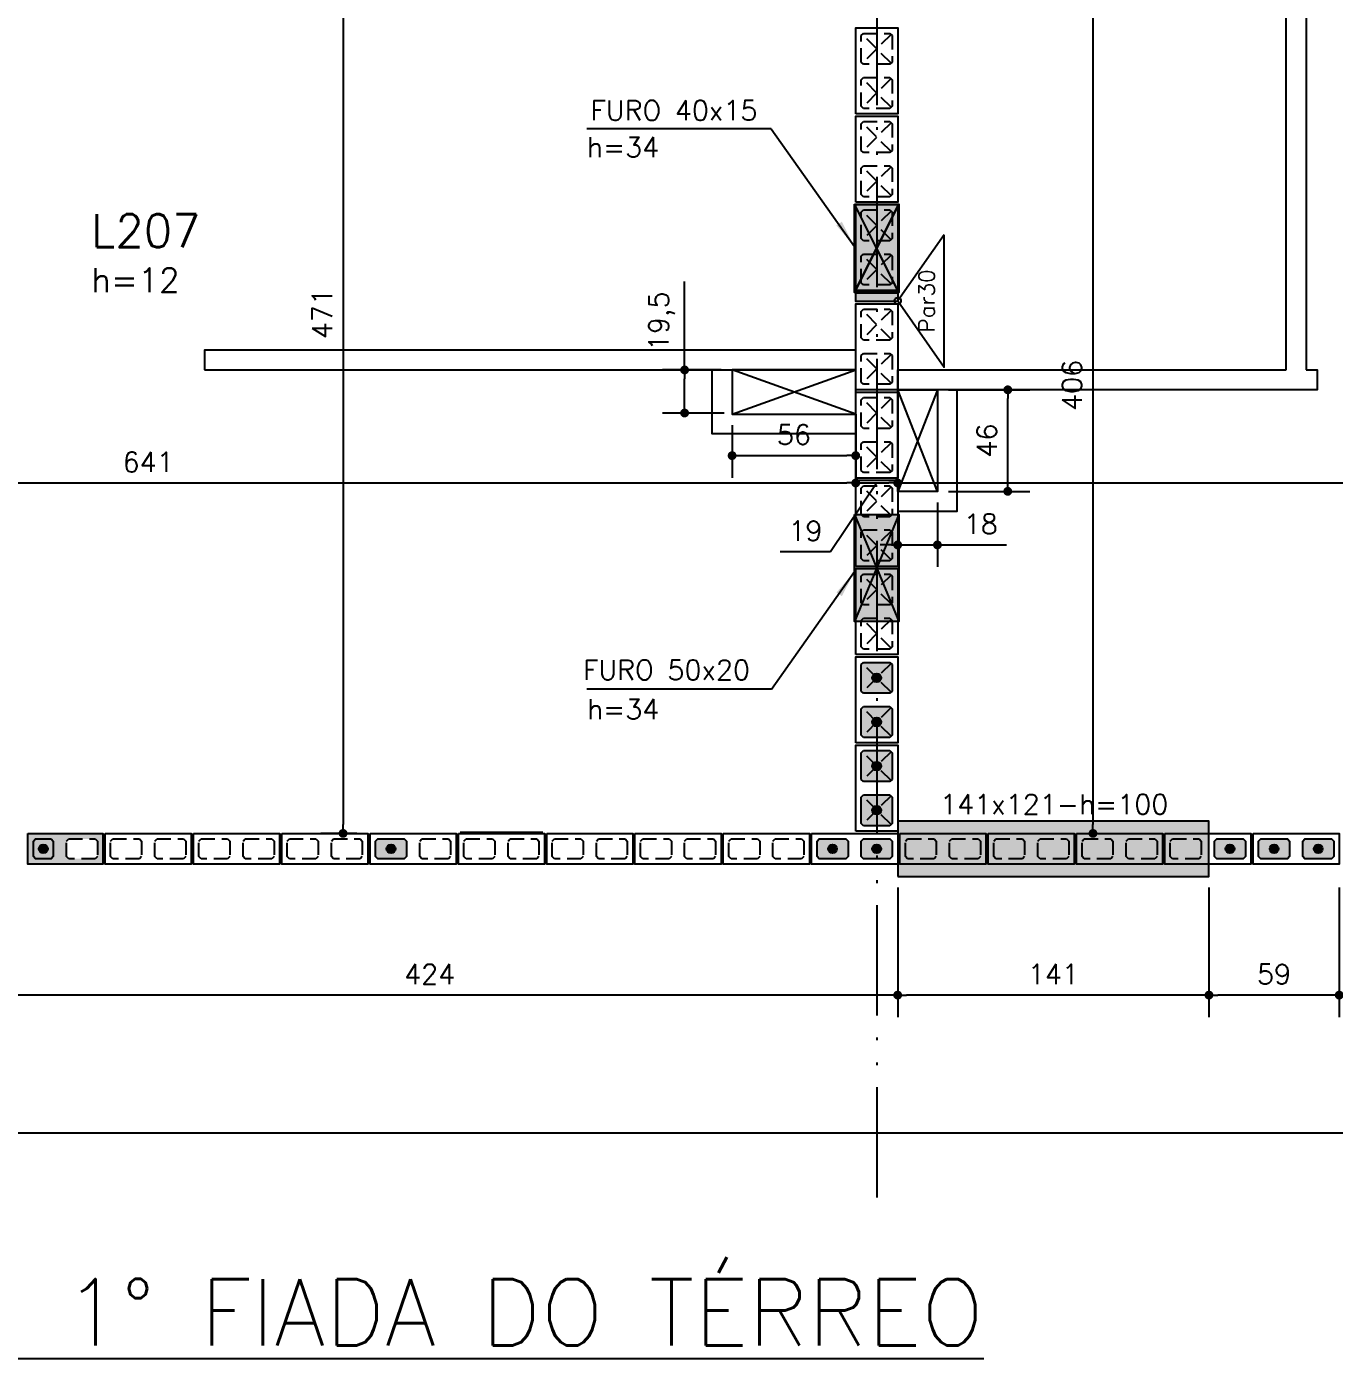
# Model space of a CAD drawing. Extents: x -14651 to 3496, y -7403 to -1290.
# Drawn here: x 479 to 1071, y -7390 to -6784 of the extents above; entities that cross this region are included whole.
import ezdxf
from ezdxf.enums import TextEntityAlignment as Align

# ---------------------------------------------------------------- set-up
doc = ezdxf.new("R2010")
doc.units = 0
doc.header["$LTSCALE"] = 25
doc.linetypes.add('DASHED2', pattern=[0.375, 0.25, -0.125])
doc.linetypes.add('ESTILO_TQS_0004', pattern=[3.3, 2, -0.4, 0.05, -0.4, 0.05, -0.4])
for name, color, linetype in [('203', 1, 'DASHED2'), ('213', 252, 'Continuous'), ('241', 2, 'Continuous'), ('247', 50, 'Continuous'), ('248', 100, 'Continuous'), ('253', 251, 'Continuous'), ('ABERTURAS', 53, 'Continuous'), ('ac-furo', 170, 'Continuous'), ('ALVENARIA NÃO ESTRUTURAL', 242, 'Continuous'), ('Arranque', 14, 'Continuous'), ('COTA', 1, 'Continuous'), ('EIXOS', 1, 'ESTILO_TQS_0004'), ('FERRO', 5, 'Continuous'), ('H2', 252, 'Continuous'), ('L-D', 2, 'Continuous'), ('L-N', 4, 'Continuous'), ('Linha_fina', 1, 'Continuous'), ('Pena_1', 1, 'Continuous'), ('Pena_2', 2, 'Continuous'), ('T1', 2, 'Continuous'), ('T4', 6, 'Continuous'), ('TJANELA', 2, 'Continuous'), ('VIGA', 3, 'Continuous'), ('XREF-MC41-BAS-ELE-PLN-TIPO-TERR$0$CMP_ELE_ATOMO', 84, 'Continuous')]:
    doc.layers.add(name, color=color, linetype=linetype)
doc.styles.add('COTA', font='romans.shx')
doc.styles.get("Standard").update_dxf_attribs({"font": 'romans.shx'})
doc.styles.add('Texto1', font='romans.shx', dxfattribs={"height": 9})
doc.styles.add('Texto4', font='romans.shx', dxfattribs={"height": 30})
doc.dimstyles.new('forma', dxfattribs={"dimscale": 5, "dimtxt": 1.8, "dimasz": 0.8, "dimexe": 2, "dimexo": 1, "dimgap": 1, "dimtad": 1, "dimdec": 1, "dimzin": 9, "dimtxsty": 'COTA', "dimblk1": 'DOT', "dimblk2": 'DOT', "dimsah": 1, "dimcen": 0, "dimdle": 1, "dimclrd": 256, "dimclre": 256, "dimclrt": 2, "dimadec": 0, "dimazin": 0, "dimtfac": 1, "dimtdec": 0, "dimtmove": 0, "dimatfit": 3, "dimfxl": 1, "dimtolj": 1, "dimtzin": 0, "dimarcsym": 0})

# ---------------------------------------------------------------- blocks, each defined once
blk = doc.blocks.new('P3515')
at = {"layer": '248'}
h = blk.add_hatch(color=100, dxfattribs=at)
h.paths.add_polyline_path([(17, 7), (-17, 7), (-17, -7), (17, -7)])
h.paths.add_polyline_path([(-5.5, -3.5), (-6.5, -4.5), (-13.5, -4.5), (-14.5, -3.5), (-14.5, 3.5), (-13.5, 4.5), (-6.5, 4.5), (-5.5, 3.5)], flags=16)
h.paths.add_polyline_path([(0.5, 3.5), (1.5, 4.5), (13.5, 4.5), (14.5, 3.5), (14.5, -3.5), (13.5, -4.5), (1.5, -4.5), (0.5, -3.5)], flags=16)
blk.add_lwpolyline([(-17, -7), (17, -7), (17, 7), (-17, 7), (-17, -7)])
at = {"color": 1, "linetype": 'DASHED2'}
for points in [[(-14.5, -3.5), (-13.5, -4.5), (-6.5, -4.5), (-5.5, -3.5), (-5.5, 3.5), (-6.5, 4.5), (-13.5, 4.5), (-14.5, 3.5), (-14.5, -3.5)], [(0.5, -3.5), (1.5, -4.5), (13.5, -4.5), (14.5, -3.5), (14.5, 3.5), (13.5, 4.5), (1.5, 4.5), (0.5, 3.5), (0.5, -3.5)]]:
    blk.add_lwpolyline(points, dxfattribs=at)
blk = doc.blocks.new('P4015', base_point=(5842102.11612, -8124149.02973))
blk.add_lwpolyline([(5842082.61612, -8124156.02973), (5842121.61612, -8124156.02973), (5842121.61612, -8124142.02973), (5842082.61612, -8124142.02973), (5842082.61612, -8124156.02973)])
at = {"color": 1, "linetype": 'DASHED2'}
for points in [[(5842085.11612, -8124152.52973), (5842086.11612, -8124153.52973), (5842098.11612, -8124153.52973), (5842099.11612, -8124152.52973), (5842099.11612, -8124145.52973), (5842098.11612, -8124144.52973), (5842086.11612, -8124144.52973), (5842085.11612, -8124145.52973), (5842085.11612, -8124152.52973)], [(5842105.11612, -8124152.52973), (5842106.11612, -8124153.52973), (5842118.11612, -8124153.52973), (5842119.11612, -8124152.52973), (5842119.11612, -8124145.52973), (5842118.11612, -8124144.52973), (5842106.11612, -8124144.52973), (5842105.11612, -8124145.52973), (5842105.11612, -8124152.52973)]]:
    blk.add_lwpolyline(points, dxfattribs=at)
blk = doc.blocks.new('P4020')
blk.add_lwpolyline([(-19.5, -9.5), (19.5, -9.5), (19.5, 9.5), (-19.5, 9.5), (-19.5, -9.5)])
at = {"color": 1, "linetype": 'DASHED2'}
for points in [[(-17, -6), (-16, -7), (-4, -7), (-3, -6), (-3, 6), (-4, 7), (-16, 7), (-17, 6), (-17, -6)], [(3, -6), (4, -7), (16, -7), (17, -6), (17, 6), (16, 7), (4, 7), (3, 6), (3, -6)]]:
    blk.add_lwpolyline(points, dxfattribs=at)
at = {"layer": '203', "color": 253}
for p, q in [((-16.5, 6.5), (-3.5, -6.5)), ((-3.5, 6.5), (-16.5, -6.5)), ((16.5, 6.5), (3.5, -6.5)), ((3.5, 6.5), (16.5, -6.5))]:
    blk.add_line(p, q, dxfattribs=at)
blk = doc.blocks.new('P0520')
at = {"layer": '253'}
blk.add_hatch(color=129, dxfattribs=at).paths.add_polyline_path([(2, 9.5), (-2, 9.5), (-2, -9.5), (2, -9.5)])
blk.add_lwpolyline([(2, 9.5), (-2, 9.5), (-2, -9.5), (2, -9.5), (2, 9.5)])
blk = doc.blocks.new('GR-1414')
at = {"layer": '213'}
h = blk.add_hatch(color=256, dxfattribs=at)
h.paths.add_polyline_path([(6, -7), (7, -6), (7, 6), (6, 7), (-6, 7), (-7, 6), (-7, -6), (-6, -7)])
h.paths.add_polyline_path([(2, 0, 1), (-2, 0, 1)], flags=16)
at = {"layer": 'Arranque'}
blk.add_hatch(color=256, dxfattribs=at).paths.add_polyline_path([(2, 0, 1), (-2, 0, 1)])
at = {"layer": '213'}
for p, q in [((-7, 6), (-6, 7)), ((-6, 7), (6, 7)), ((6, 7), (7, 6)), ((-7, -6), (-7, 6)), ((7, 6), (7, -6)), ((-6, -7), (-7, -6)), ((7, -6), (6, -7)), ((6, -7), (-6, -7))]:
    blk.add_line(p, q, dxfattribs=at)
at = {"layer": 'FERRO', "linetype": 'Continuous'}
blk.add_circle((0, 0), 2, dxfattribs=at)
blk = doc.blocks.new('GR-1409')
at = {"layer": '213'}
h = blk.add_hatch(color=256, dxfattribs=at)
h.paths.add_polyline_path([(-6, 4.5), (-7, 3.5), (-7, -3.5), (-6, -4.5), (6, -4.5), (7, -3.5), (7, 3.5), (6, 4.5)])
h.paths.add_polyline_path([(-2, 0, 1), (2, 0, 1)], flags=16)
at = {"layer": 'Arranque'}
blk.add_hatch(color=256, dxfattribs=at).paths.add_polyline_path([(-2, 0, 1), (2, 0, 1)])
at = {"layer": '213'}
blk.add_lwpolyline([(-7, 3.5), (-6, 4.5), (6, 4.5), (7, 3.5), (7, -3.5), (6, -4.5), (-6, -4.5), (-7, -3.5), (-7, 3.5)], dxfattribs=at)
at = {"layer": 'FERRO', "linetype": 'Continuous'}
blk.add_circle((0, 0), 2, dxfattribs=at)
blk = doc.blocks.new('GR-0909')
at = {"layer": '213'}
h = blk.add_hatch(color=256, dxfattribs=at)
h.paths.add_polyline_path([(3.5, -4.5), (4.5, -3.5), (4.500001, 3.5), (3.500001, 4.5), (-3.499999, 4.5), (-4.499999, 3.5), (-4.5, -3.5), (-3.5, -4.5)])
h.paths.add_polyline_path([(-2, 0, -1), (2, 0, -1)], flags=16)
at = {"layer": 'Arranque'}
blk.add_hatch(color=256, dxfattribs=at).paths.add_polyline_path([(2, 0, 1), (-2, 0, 1)])
at = {"layer": '213'}
blk.add_lwpolyline([(3.500001, 4.5), (4.500001, 3.5), (4.5, -3.5), (3.5, -4.5), (-3.5, -4.5), (-4.5, -3.5), (-4.499999, 3.5), (-3.499999, 4.5), (3.500001, 4.5)], dxfattribs=at)
at = {"layer": 'FERRO', "linetype": 'Continuous'}
blk.add_circle((0, 0), 2, dxfattribs=at)
blk = doc.blocks.new('_IDNPAR_2')
at = {"color": 3}
blk.add_lwpolyline([(1, -0.7), (0, 0), (-1, -0.7)], close=True, dxfattribs=at)
blk.add_circle((0, 0), 0.05, dxfattribs=at)
at = {"layer": '247', "color": 2, "style": 'COTA', "flags": 8}
blk.add_attdef('ID', text='', height=0.24, dxfattribs=at).set_placement((0, -0.438), align=Align.MIDDLE_CENTER)
blk = doc.blocks.new('_Dot')
at = {"color": 0, "linetype": 'ByBlock', "lineweight": -2}
blk.add_line((-0.5, 0), (-1, 0), dxfattribs=at)
at = {"color": 0, "linetype": 'ByBlock', "const_width": 0.5}
blk.add_lwpolyline([(-0.25, 0, 1), (0.25, 0, 1)], format="xyb", close=True, dxfattribs=at)
blk = doc.blocks.new('*D103')
at = {"layer": 'COTA', "lineweight": -2, "transparency": 16777216}
for p, q in [((1014.52, -7174.1), (1014.52, -7232.86)), ((1073.52, -7174.1), (1073.52, -7232.86)), ((1069.52, -7222.86), (1018.52, -7222.86))]:
    blk.add_line(p, q, dxfattribs=at)
at = {"layer": 'Defpoints', "color": 0, "transparency": 16777216}
for p in [(1014.52, -7169.1), (1073.52, -7169.1), (1014.52, -7222.86)]:
    blk.add_point(p, dxfattribs=at)
at = {"layer": 'COTA', "lineweight": -2, "transparency": 16777216, "xscale": 4, "yscale": 4, "zscale": 4, "rotation": 180}
blk.add_blockref('_Dot', (1014.52, -7222.86), dxfattribs=at)
at = {"layer": 'COTA', "lineweight": -2, "transparency": 16777216, "xscale": 4, "yscale": 4, "zscale": 4}
blk.add_blockref('_Dot', (1073.52, -7222.86), dxfattribs=at)
at = {"layer": 'COTA', "color": 2, "transparency": 16777216, "insert": (1044.02, -7213.36), "char_height": 9, "attachment_point": 5, "style": 'COTA'}
blk.add_mtext('\\A1;59 ', dxfattribs=at)
blk = doc.blocks.new('*D104')
at = {"layer": 'COTA', "lineweight": -2, "transparency": 16777216}
for p, q in [((873.52, -7174.1), (873.52, -7232.86)), ((1014.52, -7174.1), (1014.52, -7232.86)), ((1010.52, -7222.86), (877.52, -7222.86))]:
    blk.add_line(p, q, dxfattribs=at)
at = {"layer": 'Defpoints', "color": 0, "transparency": 16777216}
for p in [(873.52, -7169.1), (1014.52, -7169.1), (873.52, -7222.86)]:
    blk.add_point(p, dxfattribs=at)
at = {"layer": 'COTA', "lineweight": -2, "transparency": 16777216, "xscale": 4, "yscale": 4, "zscale": 4, "rotation": 180}
blk.add_blockref('_Dot', (873.52, -7222.86), dxfattribs=at)
at = {"layer": 'COTA', "lineweight": -2, "transparency": 16777216, "xscale": 4, "yscale": 4, "zscale": 4}
blk.add_blockref('_Dot', (1014.52, -7222.86), dxfattribs=at)
at = {"layer": 'COTA', "color": 2, "transparency": 16777216, "insert": (944.02, -7213.36), "char_height": 9, "attachment_point": 5, "style": 'COTA'}
blk.add_mtext('\\A1;141 ', dxfattribs=at)
blk = doc.blocks.new('*D105')
at = {"layer": 'COTA', "lineweight": -2, "transparency": 16777216}
for p, q in [((449.52, -7168.6), (449.52, -7232.86)), ((873.52, -7174.1), (873.52, -7232.86)), ((869.52, -7222.86), (453.52, -7222.86))]:
    blk.add_line(p, q, dxfattribs=at)
at = {"layer": 'Defpoints', "color": 0, "transparency": 16777216}
for p in [(449.52, -7163.6), (873.52, -7169.1), (449.52, -7222.86)]:
    blk.add_point(p, dxfattribs=at)
at = {"layer": 'COTA', "lineweight": -2, "transparency": 16777216, "xscale": 4, "yscale": 4, "zscale": 4, "rotation": 180}
blk.add_blockref('_Dot', (449.52, -7222.86), dxfattribs=at)
at = {"layer": 'COTA', "lineweight": -2, "transparency": 16777216, "xscale": 4, "yscale": 4, "zscale": 4}
blk.add_blockref('_Dot', (873.52, -7222.86), dxfattribs=at)
at = {"layer": 'COTA', "color": 2, "transparency": 16777216, "insert": (661.52, -7213.36), "char_height": 9, "attachment_point": 5, "style": 'COTA'}
blk.add_mtext('\\A1;424 ', dxfattribs=at)
blk = doc.blocks.new('*D118')
at = {"layer": 'COTA', "lineweight": -2, "transparency": 16777216}
for p, q in [((449.52, -7168.6), (449.52, -7295.44)), ((3258.52, -7168.6), (3258.52, -7295.44)), ((3254.52, -7285.44), (453.52, -7285.44))]:
    blk.add_line(p, q, dxfattribs=at)
at = {"layer": 'Defpoints', "color": 0, "transparency": 16777216}
for p in [(449.52, -7163.6), (3258.52, -7163.6), (449.52, -7285.44)]:
    blk.add_point(p, dxfattribs=at)
at = {"layer": 'COTA', "lineweight": -2, "transparency": 16777216, "xscale": 4, "yscale": 4, "zscale": 4, "rotation": 180}
blk.add_blockref('_Dot', (449.52, -7285.44), dxfattribs=at)
at = {"layer": 'COTA', "lineweight": -2, "transparency": 16777216, "xscale": 4, "yscale": 4, "zscale": 4}
blk.add_blockref('_Dot', (3258.52, -7285.44), dxfattribs=at)
at = {"layer": 'COTA', "color": 2, "transparency": 16777216, "insert": (1854.02, -7275.94), "char_height": 9, "attachment_point": 5, "style": 'COTA'}
blk.add_mtext('\\A1;2809 ', dxfattribs=at)
blk = doc.blocks.new('*D128')
at = {"layer": 'COTA', "lineweight": -2, "transparency": 16777216}
for p, q in [((213.52, -6991.97), (213.52, -6980.82)), ((854.52, -6991.97), (854.52, -6980.82)), ((217.52, -6990.82), (850.52, -6990.82))]:
    blk.add_line(p, q, dxfattribs=at)
at = {"layer": 'Defpoints', "color": 0, "transparency": 16777216}
for p in [(854.52, -6990.82), (213.52, -6996.97), (854.52, -6996.97)]:
    blk.add_point(p, dxfattribs=at)
at = {"layer": 'COTA', "lineweight": -2, "transparency": 16777216, "xscale": 4, "yscale": 4, "zscale": 4, "rotation": 180}
blk.add_blockref('_Dot', (213.52, -6990.82), dxfattribs=at)
at = {"layer": 'COTA', "lineweight": -2, "transparency": 16777216, "xscale": 4, "yscale": 4, "zscale": 4}
blk.add_blockref('_Dot', (854.52, -6990.82), dxfattribs=at)
at = {"layer": 'COTA', "color": 2, "transparency": 16777216, "insert": (534.02, -6981.32), "char_height": 9, "attachment_point": 5, "style": 'COTA'}
blk.add_mtext('\\A1;641 ', dxfattribs=at)
blk = doc.blocks.new('*D129')
at = {"layer": 'COTA', "lineweight": -2, "transparency": 16777216}
for p, q in [((854.52, -6991.97), (854.52, -6980.82)), ((873.52, -6985.82), (873.52, -6980.82)), ((864.02, -6990.82), (843.15, -7021.97)), ((858.52, -6990.82), (869.52, -6990.82)), ((843.15, -7021.97), (820.29, -7021.97))]:
    blk.add_line(p, q, dxfattribs=at)
at = {"layer": 'Defpoints', "color": 0, "transparency": 16777216}
for p in [(873.52, -6990.82), (873.52, -6990.82), (854.52, -6996.97)]:
    blk.add_point(p, dxfattribs=at)
at = {"layer": 'COTA', "lineweight": -2, "transparency": 16777216, "xscale": 4, "yscale": 4, "zscale": 4, "rotation": 180}
blk.add_blockref('_Dot', (854.52, -6990.82), dxfattribs=at)
at = {"layer": 'COTA', "lineweight": -2, "transparency": 16777216, "xscale": 4, "yscale": 4, "zscale": 4}
blk.add_blockref('_Dot', (873.52, -6990.82), dxfattribs=at)
at = {"layer": 'COTA', "color": 2, "transparency": 16777216, "insert": (831.72, -7012.47), "char_height": 9, "attachment_point": 5, "style": 'COTA'}
blk.add_mtext('\\A1;19 ', dxfattribs=at)
blk = doc.blocks.new('*D130')
at = {"layer": 'COTA', "lineweight": -2, "transparency": 16777216}
for p, q in [((873.52, -6985.82), (873.52, -6980.82)), ((1464.52, -6986.97), (1464.52, -7000.82)), ((877.52, -6990.82), (1460.52, -6990.82))]:
    blk.add_line(p, q, dxfattribs=at)
at = {"layer": 'Defpoints', "color": 0, "transparency": 16777216}
for p in [(1464.52, -6981.97), (873.52, -6990.82), (1464.52, -6990.82)]:
    blk.add_point(p, dxfattribs=at)
at = {"layer": 'COTA', "lineweight": -2, "transparency": 16777216, "xscale": 4, "yscale": 4, "zscale": 4, "rotation": 180}
blk.add_blockref('_Dot', (873.52, -6990.82), dxfattribs=at)
at = {"layer": 'COTA', "lineweight": -2, "transparency": 16777216, "xscale": 4, "yscale": 4, "zscale": 4}
blk.add_blockref('_Dot', (1464.52, -6990.82), dxfattribs=at)
at = {"layer": 'COTA', "color": 2, "transparency": 16777216, "insert": (1169.02, -6981.32), "char_height": 9, "attachment_point": 5, "style": 'COTA'}
blk.add_mtext('\\A1;591 ', dxfattribs=at)
blk = doc.blocks.new('*D149')
at = {"layer": 'COTA', "lineweight": -2, "transparency": 16777216}
for p, q in [((664.52, -6678.6), (612.29, -6678.6)), ((622.29, -6682.6), (622.29, -7145.6)), ((628.52, -7149.6), (612.29, -7149.6))]:
    blk.add_line(p, q, dxfattribs=at)
at = {"layer": 'Defpoints', "color": 0, "transparency": 16777216}
for p in [(669.52, -6678.6), (622.29, -7149.6), (633.52, -7149.6)]:
    blk.add_point(p, dxfattribs=at)
at = {"layer": 'COTA', "lineweight": -2, "transparency": 16777216, "xscale": 4, "yscale": 4, "zscale": 4}
for p, rotation in [((622.29, -6678.6), 90), ((622.29, -7149.6), 270)]:
    blk.add_blockref('_Dot', p, dxfattribs=dict(at, rotation=rotation))
at = {"layer": 'COTA', "color": 2, "transparency": 16777216, "insert": (612.79, -6914.1), "char_height": 9, "attachment_point": 5, "rotation": 90, "style": 'COTA'}
blk.add_mtext('\\A1;471 ', dxfattribs=at)
blk = doc.blocks.new('*D155')
at = {"layer": 'COTA', "lineweight": -2, "transparency": 16777216}
for p, q in [((878.52, -6743.6), (971.98, -6743.6)), ((961.98, -6747.6), (961.98, -7145.6)), ((962.88, -7149.6), (971.98, -7149.6))]:
    blk.add_line(p, q, dxfattribs=at)
at = {"layer": 'Defpoints', "color": 0, "transparency": 16777216}
for p in [(873.52, -6743.6), (957.88, -7149.6), (961.98, -7149.6)]:
    blk.add_point(p, dxfattribs=at)
at = {"layer": 'COTA', "lineweight": -2, "transparency": 16777216, "xscale": 4, "yscale": 4, "zscale": 4}
for p, rotation in [((961.98, -6743.6), 90), ((961.98, -7149.6), 270)]:
    blk.add_blockref('_Dot', p, dxfattribs=dict(at, rotation=rotation))
at = {"layer": 'COTA', "color": 2, "transparency": 16777216, "insert": (952.48, -6946.6), "char_height": 9, "attachment_point": 5, "rotation": 90, "style": 'COTA'}
blk.add_mtext('\\A1;406 ', dxfattribs=at)
blk = doc.blocks.new('proj-terreo-1')
at = {"layer": 'ALVENARIA NÃO ESTRUTURAL'}
for points in [[(2773.41, 411.37), (2773.41, 672.37), (2773.41, 672.37), (2773.41, 672.37), (2773.41, 672.37), (2773.41, 672.37), (2782.41, 672.37), (2782.41, 411.37)], [(2782.41, 411.37), (2787.41, 411.37), (2787.41, 402.37), (2597.41, 402.37), (2597.41, 411.37), (2773.41, 411.37)]]:
    blk.add_lwpolyline(points, dxfattribs=at)
for points in [[(2283.41, 411.37), (2578.41, 411.37), (2578.41, 420.37), (2283.41, 420.37)], [(2578.41, 382.37), (2513.41, 382.37), (2513.41, 411.37), (2522.41, 411.37), (2522.41, 391.37), (2578.41, 391.37)], [(2597.41, 347.37), (2624.41, 347.37), (2624.41, 402.37), (2615.41, 402.37), (2615.41, 356.37), (2597.41, 356.37)]]:
    blk.add_lwpolyline(points, close=True, dxfattribs=at)
at = {"layer": 'Pena_1'}
for p, q in [((2522.41, 391.37), (2578.41, 411.37)), ((2578.41, 391.37), (2522.41, 411.37)), ((2615.41, 356.37), (2597.41, 402.37)), ((2615.41, 402.37), (2597.41, 356.37))]:
    blk.add_line(p, q, dxfattribs=at)
at = {"layer": 'Pena_2'}
for points in [[(2522.41, 411.37), (2522.41, 391.37), (2578.41, 391.37), (2578.41, 411.37), (2522.41, 411.37)], [(2597.41, 402.37), (2615.41, 402.37), (2615.41, 356.37), (2597.41, 356.37), (2597.41, 402.37)]]:
    blk.add_lwpolyline(points, dxfattribs=at)
blk = doc.blocks.new('ss')
at = {"layer": 'Linha_fina'}
blk.add_solid([(0, 0), (-2.5, -0.29), (-2.5, 0.3)], dxfattribs=at)
blk = doc.blocks.new('*D264')
at = {"layer": 'COTA', "lineweight": -2, "transparency": 16777216}
for p, q in [((798.52, -6964.6), (798.52, -6988.42)), ((854.52, -6964.6), (854.52, -6988.42)), ((802.52, -6978.42), (850.52, -6978.42))]:
    blk.add_line(p, q, dxfattribs=at)
at = {"layer": 'Defpoints', "color": 0, "transparency": 16777216}
for p in [(798.52, -6959.6), (854.52, -6959.6), (854.52, -6978.42)]:
    blk.add_point(p, dxfattribs=at)
at = {"layer": 'COTA', "lineweight": -2, "transparency": 16777216, "xscale": 4, "yscale": 4, "zscale": 4, "rotation": 180}
blk.add_blockref('_Dot', (798.52, -6978.42), dxfattribs=at)
at = {"layer": 'COTA', "lineweight": -2, "transparency": 16777216, "xscale": 4, "yscale": 4, "zscale": 4}
blk.add_blockref('_Dot', (854.52, -6978.42), dxfattribs=at)
at = {"layer": 'COTA', "color": 2, "transparency": 16777216, "insert": (826.52, -6968.92), "char_height": 9, "attachment_point": 5, "style": 'COTA'}
blk.add_mtext('\\A1;56 ', dxfattribs=at)
blk = doc.blocks.new('*D265')
at = {"layer": 'COTA', "lineweight": -2, "transparency": 16777216}
for p, q in [((777, -6939.6), (777, -6899.45)), ((793.52, -6939.6), (767, -6939.6)), ((777, -6955.11), (777, -6943.6)), ((794.89, -6959.11), (767, -6959.11))]:
    blk.add_line(p, q, dxfattribs=at)
at = {"layer": 'Defpoints', "color": 0, "transparency": 16777216}
for p in [(777, -6939.6), (798.52, -6939.6), (799.89, -6959.11)]:
    blk.add_point(p, dxfattribs=at)
at = {"layer": 'COTA', "lineweight": -2, "transparency": 16777216, "xscale": 4, "yscale": 4, "zscale": 4}
for p, rotation in [((777, -6939.6), 90), ((777, -6959.11), 270)]:
    blk.add_blockref('_Dot', p, dxfattribs=dict(at, rotation=rotation))
at = {"layer": 'COTA', "color": 2, "transparency": 16777216, "insert": (766.64, -6917.53), "char_height": 9, "attachment_point": 5, "rotation": 90, "style": 'COTA'}
blk.add_mtext('\\A1;19,5 ', dxfattribs=at)
blk = doc.blocks.new('*D268')
at = {"layer": 'COTA', "lineweight": -2, "transparency": 16777216}
for p, q in [((873.52, -6999.6), (873.52, -7028.88)), ((891.52, -6999.6), (891.52, -7028.88)), ((869.52, -7018.88), (865.52, -7018.88)), ((873.52, -7018.88), (891.52, -7018.88)), ((895.52, -7018.88), (922.8, -7018.88))]:
    blk.add_line(p, q, dxfattribs=at)
at = {"layer": 'Defpoints', "color": 0, "transparency": 16777216}
for p in [(873.52, -6994.6), (891.52, -6994.6), (891.52, -7018.88)]:
    blk.add_point(p, dxfattribs=at)
at = {"layer": 'COTA', "lineweight": -2, "transparency": 16777216, "xscale": 4, "yscale": 4, "zscale": 4}
blk.add_blockref('_Dot', (873.52, -7018.88), dxfattribs=at)
at = {"layer": 'COTA', "lineweight": -2, "transparency": 16777216, "xscale": 4, "yscale": 4, "zscale": 4, "rotation": 180}
blk.add_blockref('_Dot', (891.52, -7018.88), dxfattribs=at)
at = {"layer": 'COTA', "color": 2, "transparency": 16777216, "insert": (911.16, -7009.38), "char_height": 9, "attachment_point": 5, "style": 'COTA'}
blk.add_mtext('\\A1;18 ', dxfattribs=at)
blk = doc.blocks.new('*D269')
at = {"layer": 'COTA', "lineweight": -2, "transparency": 16777216}
for p, q in [((896.52, -6948.6), (933.38, -6948.6)), ((923.38, -6990.6), (923.38, -6952.6)), ((896.52, -6994.6), (933.38, -6994.6))]:
    blk.add_line(p, q, dxfattribs=at)
at = {"layer": 'Defpoints', "color": 0, "transparency": 16777216}
for p in [(891.52, -6948.6), (923.38, -6948.6), (891.52, -6994.6)]:
    blk.add_point(p, dxfattribs=at)
at = {"layer": 'COTA', "lineweight": -2, "transparency": 16777216, "xscale": 4, "yscale": 4, "zscale": 4}
for p, rotation in [((923.38, -6948.6), 90), ((923.38, -6994.6), 270)]:
    blk.add_blockref('_Dot', p, dxfattribs=dict(at, rotation=rotation))
at = {"layer": 'COTA', "color": 2, "transparency": 16777216, "insert": (913.88, -6971.6), "char_height": 9, "attachment_point": 5, "rotation": 90, "style": 'COTA'}
blk.add_mtext('\\A1;46 ', dxfattribs=at)

msp = doc.modelspace()

# ---------------------------------------------------------------- hatches: boundary and pattern name
at = {"layer": 'ABERTURAS', "transparency": 33554457}
msp.add_hatch(color=256, dxfattribs=at).paths.add_polyline_path([(873.52, -7169.1), (1014.52, -7169.1), (1014.52, -7144.1), (873.52, -7144.1)])
at = {"layer": 'H2'}
for points in [[(864.01, -6884.43), (874.05, -6864.44), (853.98, -6864.44)], [(864.01, -6884.43), (874.05, -6864.44), (853.98, -6864.44)], [(853.98, -6904.41), (864.01, -6884.43), (853.98, -6864.44)], [(874.05, -6864.44), (864.02, -6884.42), (874.06, -6904.41)], [(853.98, -6904.41), (853.98, -6904.41), (874.04, -6904.41), (864.01, -6884.43)], [(874.05, -7005.13), (853.98, -7005.13), (853.98, -7005.13), (864.02, -7029.33)], [(853.98, -7005.13), (853.98, -7053.54), (864.02, -7029.33)], [(864.02, -7029.33), (874.05, -7053.54), (874.05, -7005.13)], [(853.98, -7053.54), (853.98, -7053.58), (874.05, -7053.58), (874.05, -7053.54), (864.02, -7029.33)]]:
    msp.add_hatch(color=256, dxfattribs=at).paths.add_polyline_path(points)

# ---------------------------------------------------------------- linework, layer by layer
at = {"layer": 'ABERTURAS'}
msp.add_lwpolyline([(873.52, -7169.1), (1014.52, -7169.1), (1014.52, -7144.1), (873.52, -7144.1)], close=True, dxfattribs=at)
at = {"layer": 'ac-furo'}
for p, q in [((853.9, -6904.51), (873.98, -6864.55)), ((874.06, -6904.41), (853.98, -6864.44)), ((853.98, -6904.41), (874.05, -6864.44))]:
    msp.add_line(p, q, dxfattribs=at)
at = {"layer": 'EIXOS'}
msp.add_line((864.02, -5862.07), (864.02, -7320.64), dxfattribs=at)
at = {"layer": 'Linha_fina'}
for p, q in [((816.27, -6830.28), (732.7, -6830.28)), ((816.27, -6830.28), (853.94, -6883.69)), ((816.31, -7084.28), (853.98, -7030.87)), ((816.31, -7084.28), (732.74, -7084.28))]:
    msp.add_line(p, q, dxfattribs=at)
at = {"layer": 'Pena_2', "ltscale": 0.5}
for points in [[(853.98, -6864.44), (874.05, -6864.44), (874.06, -6904.44), (853.98, -6904.44)], [(853.98, -7005.13), (874.05, -7005.13), (874.05, -7053.58), (853.98, -7053.58)]]:
    msp.add_lwpolyline(points, close=True, dxfattribs=at)
at = {"layer": 'VIGA', "ltscale": 0.5}
for p, q in [((874.05, -6864.44), (853.98, -6904.41)), ((874.06, -6904.44), (853.98, -6864.44)), ((874.05, -7005.13), (853.98, -7053.54)), ((853.98, -7005.13), (874.05, -7053.54))]:
    msp.add_line(p, q, dxfattribs=at)
at = {"layer": 'XREF-MC41-BAS-ELE-PLN-TIPO-TERR$0$CMP_ELE_ATOMO'}
msp.add_line((675.27, -7149.1), (712.77, -7149.1), dxfattribs=at)

# ---------------------------------------------------------------- block references
for name, p in [('proj-terreo-1', (-1723.89, -7350.97)), ('GR-1414', (864.02, -7079.1)), ('GR-1414', (864.02, -7099.1)), ('GR-1414', (864.02, -7119.1)), ('GR-1414', (864.02, -7139.1)), ('GR-0909', (486.52, -7156.6)), ('GR-1409', (644.02, -7156.6)), ('GR-1409', (844.02, -7156.6)), ('GR-1409', (864.02, -7156.6)), ('GR-1409', (1024.02, -7156.6)), ('GR-1409', (1044.02, -7156.6)), ('GR-1409', (1064.02, -7156.6))]:
    msp.add_blockref(name, p)
at = {"layer": '241', "xscale": -1}
for name, p, rotation in [('P4020', (864.02, -6804.1), 270), ('P4020', (864.02, -6844.1), 270), ('P4020', (864.02, -6884.1), 270), ('P0520', (864.02, -6906.6), 270.0000012314127), ('P4020', (864.02, -6929.1), 270), ('P4020', (864.02, -6969.1), 270), ('P4020', (864.02, -7009.1), 270), ('P4020', (864.02, -7049.1), 270), ('P4020', (864.02, -7089.1), 270), ('P4020', (864.02, -7129.1), 270), ('P3515', (496.52, -7156.6), 180), ('P4015', (534.02, -7156.6), 180), ('P4015', (574.02, -7156.6), 180), ('P4015', (614.02, -7156.6), 180), ('P4015', (654.02, -7156.6), 180), ('P4015', (694.02, -7156.6), 180), ('P4015', (734.02, -7156.6), 180), ('P4015', (774.02, -7156.6), 180), ('P4015', (814.02, -7156.6), 180), ('P4015', (854.02, -7156.6), 180), ('P4015', (894.02, -7156.6), 180), ('P4015', (934.02, -7156.6), 180), ('P4015', (974.02, -7156.6), 180), ('P4015', (1014.02, -7156.6), 180), ('P4015', (1054.02, -7156.6), 180)]:
    msp.add_blockref(name, p, dxfattribs=dict(at, rotation=rotation))
at = {"layer": '247', "linetype": 'Continuous', "xscale": 30, "yscale": 30, "zscale": 30, "rotation": 90}
msp.add_blockref('_IDNPAR_2', (873.52, -6908.35), dxfattribs=at).add_auto_attribs({'ID': 'Par30'})
at = {"layer": 'COTA', "yscale": 4.999999999999998, "zscale": 4.999999999999998}
for p, xscale, rotation in [((853.94, -6883.69), -4.999999999999998, 123.6559025255237), ((853.98, -7030.87), 4.999999999999998, 56.34409747447633)]:
    msp.add_blockref('ss', p, dxfattribs=dict(at, xscale=xscale, rotation=rotation))

# ---------------------------------------------------------------- texts
at = {"layer": 'L-D'}
msp.add_text('h=12', height=11, dxfattribs=at).set_placement((508.23, -6904.41))
at = {"layer": 'L-N'}
msp.add_text('L207', height=15, dxfattribs=at).set_placement((508.23, -6884.01))
at = {"layer": 'T1', "style": 'Texto1'}
for s, p in [('FURO 40x15', (734.4, -6826.49)), ('h=34', (732.72, -6843.19)), ('FURO 50x20', (731.03, -7080.04)), ('h=34', (732.76, -7097.84))]:
    msp.add_text(s, height=9, dxfattribs=at).set_placement(p)
at = {"layer": 'T4', "style": 'Texto4'}
msp.add_text('%%UMODULAÇÃO DA 1° FIADA DO TÉRREO', height=30, dxfattribs=at).set_placement((166.83, -7381.55))
at = {"layer": 'TJANELA', "style": 'Texto1'}
msp.add_text('141x121-h=100', height=9, dxfattribs=at).set_placement((944.45, -7140.9), align=Align.CENTER)

# ---------------------------------------------------------------- dimensions: what is measured, and where the dimension line sits
at = {"layer": 'COTA'}
for base, p1, p2, override, picture, middle in [((622.29, -7149.6), (669.52, -6678.6), (633.52, -7149.6), {"dimpost": ' ', "dimtmove": 1}, '*D149', (612.79, -6914.1)), ((961.98, -7149.6), (873.52, -6743.6), (957.88, -7149.6), {"dimpost": ' ', "dimtmove": 1}, '*D155', (952.48, -6946.6)), ((777, -6939.6), (799.89, -6959.11), (798.52, -6939.6), {"dimpost": ' '}, '*D265', (766.64, -6917.53)), ((923.38, -6948.6), (891.52, -6994.6), (891.52, -6948.6), {"dimpost": ' '}, '*D269', (913.88, -6971.6))]:
    dim = msp.add_linear_dim(base=base, p1=p1, p2=p2, angle=90, dimstyle='forma', override=override, dxfattribs=at)
    dim.commit()
    dim.dimension.update_dxf_attribs({"geometry": picture, "text_midpoint": middle})
for base, p1, p2, override, picture, middle in [((854.52, -6978.42), (798.52, -6959.6), (854.52, -6959.6), {"dimpost": ' '}, '*D264', (826.52, -6968.92)), ((854.52, -6990.82), (213.52, -6996.97), (854.52, -6996.97), {"dimpost": ' '}, '*D128', (534.02, -6981.32)), ((1464.52, -6990.82), (873.52, -6990.82), (1464.52, -6981.97), {"dimpost": ' ', "dimtmove": 1}, '*D130', (1169.02, -6981.32)), ((891.52, -7018.88), (873.52, -6994.6), (891.52, -6994.6), {"dimpost": ' '}, '*D268', (911.16, -7009.38)), ((449.52, -7222.86), (873.52, -7169.1), (449.52, -7163.6), {"dimpost": ' ', "dimtmove": 1}, '*D105', (661.52, -7213.36)), ((449.52, -7285.44), (3258.52, -7163.6), (449.52, -7163.6), {"dimpost": ' '}, '*D118', (1854.02, -7275.94)), ((873.52, -7222.86), (1014.52, -7169.1), (873.52, -7169.1), {"dimpost": ' ', "dimtmove": 1}, '*D104', (944.02, -7213.36)), ((1014.52, -7222.86), (1073.52, -7169.1), (1014.52, -7169.1), {"dimpost": ' ', "dimtmove": 1}, '*D103', (1044.02, -7213.36))]:
    dim = msp.add_linear_dim(base=base, p1=p1, p2=p2, dimstyle='forma', override=override, dxfattribs=at)
    dim.commit()
    dim.dimension.update_dxf_attribs({"geometry": picture, "text_midpoint": middle})
dim = msp.add_linear_dim(base=(873.52, -6990.82), p1=(854.52, -6996.97), p2=(873.52, -6990.82), dimstyle='forma', override={"dimpost": ' ', "dimtmove": 1}, dxfattribs=at)
dim.commit()
dim.dimension.update_dxf_attribs({"geometry": '*D129', "text_midpoint": (838.15, -7021.97), "dimtype": 128})

doc.saveas('drawing.dxf')
